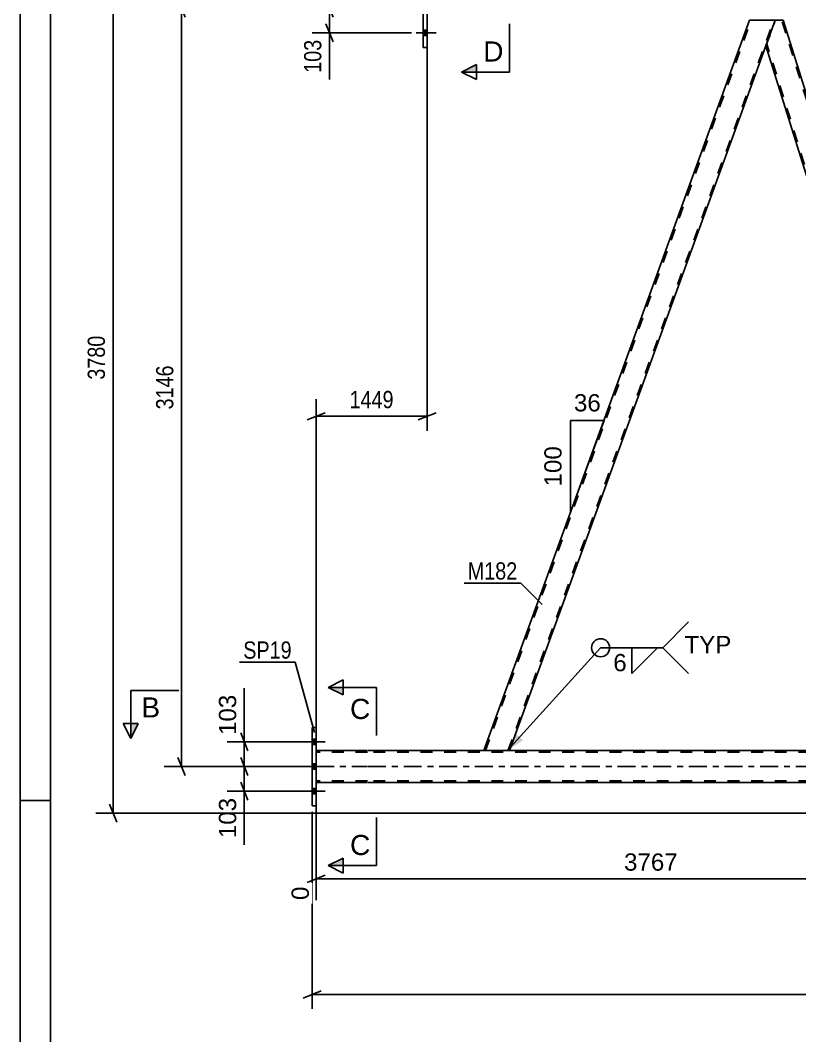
# Model space of a CAD drawing. Header units: millimetres. Extents: x 0 to 841, y 0 to 594.
# Drawn here: x 0 to 129.4, y 259 to 427.5 of the extents above; entities that cross this region are included whole.
import ezdxf

# ---------------------------------------------------------------- set-up
doc = ezdxf.new("R2010")
doc.units = ezdxf.units.MM
doc.linetypes.add('DXK_LINE_DOT2', pattern=[3.9198, 1.9599, -1.9599])
doc.linetypes.add('DXK_LINE_DOT3', pattern=[5.9187, 2.979, -0.9799, 0.9799, -0.9799])
doc.styles.add('Arial', font='ARIAL.TTF', dxfattribs={"height": 0.2})
doc.styles.add('Arial Narrow', font='ARIALN.TTF', dxfattribs={"height": 0.2})

# ---------------------------------------------------------------- blocks, each defined once
blk = doc.blocks.new('Unknown-717034435-1133')
at = {"color": 5, "linetype": 'Continuous'}
for p, q in [((0, 594), (0, 0)), ((5, 589), (5, 5)), ((5, 298), (0, 298))]:
    blk.add_line(p, q, dxfattribs=at)
blk = doc.blocks.new('Part-717034435-3804 - 3633')
at = {"color": 2, "linetype": 'Continuous'}
for p, q in [((57.62, 306.28), (49.1, 306.28)), ((155.59, 306.28), (57.72, 306.28)), ((57.62, 301), (49.1, 301)), ((155.59, 301), (57.72, 301))]:
    blk.add_line(p, q, dxfattribs=at)
at = {"color": 7, "linetype": 'DXK_LINE_DOT2'}
for p, q in [((49.1, 301), (49.1, 306.28)), ((57.62, 306.04), (49.1, 306.04)), ((742.62, 306.04), (57.72, 306.04)), ((57.62, 301.24), (49.1, 301.24)), ((742.62, 301.24), (57.72, 301.24))]:
    blk.add_line(p, q, dxfattribs=at)
at = {"color": 7, "linetype": 'DXK_LINE_DOT3'}
for p, q in [((49.1, 303.64), (57.62, 303.64)), ((57.72, 303.64), (742.62, 303.64))]:
    blk.add_line(p, q, dxfattribs=at)
blk = doc.blocks.new('Part-717034435-3815 - 3633')
at = {"color": 2, "linetype": 'Continuous'}
for p, q in [((48.46, 310.14), (49.1, 310.14)), ((48.46, 297.14), (48.46, 310.14)), ((49.1, 310.14), (49.1, 297.14)), ((49.1, 297.14), (48.46, 297.14))]:
    blk.add_line(p, q, dxfattribs=at)
blk = doc.blocks.new('Part-717034435-3860 - 3633')
at = {"color": 2, "linetype": 'Continuous'}
for p, q in [((76.95, 306.28), (121.07, 427.5)), ((121.07, 427.5), (125.33, 427.5)), ((81.21, 306.28), (123.78, 423.25))]:
    blk.add_line(p, q, dxfattribs=at)
at = {"color": 7, "linetype": 'DXK_LINE_DOT2'}
for p, q in [((77.21, 306.28), (121.33, 427.5)), ((80.95, 306.28), (125.07, 427.5)), ((123.78, 423.25), (125.33, 427.5)), ((81.21, 306.28), (76.95, 306.28))]:
    blk.add_line(p, q, dxfattribs=at)
blk = doc.blocks.new('Bolt-717034435-3805 - 3633')
at = {"linetype": 'Continuous'}
for points in [[(49.1, 307.3), (49.1, 308.18), (48.46, 308.18), (48.46, 307.3)], [(49.1, 307.3), (49.1, 308.18), (48.46, 308.18), (48.46, 307.3)], [(49.1, 307.3), (49.1, 308.18), (48.46, 308.18), (48.46, 307.3)], [(49.1, 303.2), (49.1, 304.08), (48.46, 304.08), (48.46, 303.2)], [(49.1, 303.2), (49.1, 304.08), (48.46, 304.08), (48.46, 303.2)], [(49.1, 299.1), (49.1, 299.98), (48.46, 299.98), (48.46, 299.1)], [(49.1, 299.1), (49.1, 299.98), (48.46, 299.98), (48.46, 299.1)], [(49.1, 299.1), (49.1, 299.98), (48.46, 299.98), (48.46, 299.1)]]:
    blk.add_hatch(color=1, dxfattribs=at).paths.add_polyline_path(points)
at = {"color": 1, "linetype": 'Continuous'}
for p, q in [((47.3, 307.74), (50.62, 307.74)), ((47.3, 307.74), (50.62, 307.74)), ((47.3, 307.74), (50.62, 307.74)), ((48.46, 308.18), (49.1, 308.18)), ((48.46, 308.18), (49.1, 308.18)), ((48.46, 308.18), (49.1, 308.18)), ((48.46, 307.3), (49.1, 307.3)), ((48.46, 307.3), (49.1, 307.3)), ((48.46, 307.3), (49.1, 307.3)), ((47.3, 303.64), (50.62, 303.64)), ((47.3, 303.64), (50.62, 303.64)), ((48.46, 304.08), (49.1, 304.08)), ((48.46, 304.08), (49.1, 304.08)), ((48.46, 303.2), (49.1, 303.2)), ((48.46, 303.2), (49.1, 303.2)), ((47.3, 299.54), (50.62, 299.54)), ((47.3, 299.54), (50.62, 299.54)), ((47.3, 299.54), (50.62, 299.54)), ((48.46, 299.98), (49.1, 299.98)), ((48.46, 299.98), (49.1, 299.98)), ((48.46, 299.98), (49.1, 299.98)), ((48.46, 299.1), (49.1, 299.1)), ((48.46, 299.1), (49.1, 299.1)), ((48.46, 299.1), (49.1, 299.1))]:
    blk.add_line(p, q, dxfattribs=at)
blk = doc.blocks.new('Bolt-717034435-3806 - 3633')
at = {"linetype": 'Continuous'}
for points in [[(67.52, 433.16), (67.52, 434.04), (66.88, 434.04), (66.88, 433.16)], [(67.52, 433.16), (67.52, 434.04), (66.88, 434.04), (66.88, 433.16)], [(67.52, 433.16), (67.52, 434.04), (66.88, 434.04), (66.88, 433.16)], [(67.52, 429.06), (67.52, 429.94), (66.88, 429.94), (66.88, 429.06)], [(67.52, 429.06), (67.52, 429.94), (66.88, 429.94), (66.88, 429.06)], [(67.52, 424.96), (67.52, 425.84), (66.88, 425.84), (66.88, 424.96)], [(67.52, 424.96), (67.52, 425.84), (66.88, 425.84), (66.88, 424.96)], [(67.52, 424.96), (67.52, 425.84), (66.88, 425.84), (66.88, 424.96)]]:
    blk.add_hatch(color=1, dxfattribs=at).paths.add_polyline_path(points)
at = {"color": 1, "linetype": 'Continuous'}
for p, q in [((65.72, 433.6), (69.04, 433.6)), ((65.72, 433.6), (69.04, 433.6)), ((65.72, 433.6), (69.04, 433.6)), ((66.88, 434.04), (67.52, 434.04)), ((66.88, 434.04), (67.52, 434.04)), ((66.88, 434.04), (67.52, 434.04)), ((66.88, 433.16), (67.52, 433.16)), ((66.88, 433.16), (67.52, 433.16)), ((66.88, 433.16), (67.52, 433.16)), ((66.88, 429.94), (67.52, 429.94)), ((66.88, 429.94), (67.52, 429.94)), ((65.72, 429.5), (69.04, 429.5)), ((65.72, 429.5), (69.04, 429.5)), ((66.88, 429.06), (67.52, 429.06)), ((66.88, 429.06), (67.52, 429.06)), ((65.72, 425.4), (69.04, 425.4)), ((65.72, 425.4), (69.04, 425.4)), ((65.72, 425.4), (69.04, 425.4)), ((66.88, 425.84), (67.52, 425.84)), ((66.88, 425.84), (67.52, 425.84)), ((66.88, 425.84), (67.52, 425.84)), ((66.88, 424.96), (67.52, 424.96)), ((66.88, 424.96), (67.52, 424.96)), ((66.88, 424.96), (67.52, 424.96))]:
    blk.add_line(p, q, dxfattribs=at)
blk = doc.blocks.new('Part-717034435-3865 - 3633')
at = {"color": 2, "linetype": 'Continuous'}
for p, q in [((125.33, 427.5), (123.78, 423.25)), ((126.65, 427.5), (125.33, 427.5)), ((162.93, 311.1), (126.65, 427.5)), ((158.74, 311.1), (123.78, 423.25))]:
    blk.add_line(p, q, dxfattribs=at)
at = {"color": 7, "linetype": 'DXK_LINE_DOT2'}
for p, q in [((163.21, 309.38), (126.4, 427.5)), ((160.49, 306.28), (123.92, 423.62)), ((160.24, 306.28), (158.74, 311.1)), ((163.35, 309.75), (162.93, 311.1)), ((162.09, 306.28), (163.35, 309.75)), ((160.24, 306.28), (162.09, 306.28))]:
    blk.add_line(p, q, dxfattribs=at)
blk = doc.blocks.new('Part-717034435-3886 - 3633')
at = {"color": 2, "linetype": 'Continuous'}
for p, q in [((66.88, 436), (67.52, 436)), ((66.88, 423), (66.88, 436)), ((67.52, 436), (67.52, 423)), ((67.52, 423), (66.88, 423))]:
    blk.add_line(p, q, dxfattribs=at)
blk = doc.blocks.new('StraightDimension-717034435-5125 - 3633')
at = {"color": 7, "linetype": 'Continuous'}
for p, q in [((48.46, 296.14), (48.46, 263.39)), ((49.96, 266.39), (46.96, 265.19)), ((48.46, 265.79), (786.91, 265.79))]:
    blk.add_line(p, q, dxfattribs=at)
blk = doc.blocks.new('StraightDimension-717034435-5401 - 3633')
at = {"color": 7, "linetype": 'Continuous'}
for p, q in [((27.35, 428), (26.15, 431)), ((65.88, 429.5), (23.9, 429.5)), ((26.75, 303.64), (26.75, 429.5)), ((26.15, 305.14), (27.35, 302.14)), ((47.78, 303.64), (23.9, 303.64))]:
    blk.add_line(p, q, dxfattribs=at)
at = {"color": 0}
blk.add_wipeout([(26, 370.83), (21.8, 370.83), (21.8, 362.31), (26, 362.31)], dxfattribs=at)
at = {"color": 3, "style": 'Arial Narrow'}
blk.add_text('3146', height=2.863, rotation=90.0002, dxfattribs=at).set_placement((25.4, 362.91))
blk = doc.blocks.new('StraightDimension-717034435-4173 - 3633')
at = {"color": 7, "linetype": 'Continuous'}
for p, q in [((36.58, 309.24), (37.78, 306.24)), ((47.82, 307.74), (34.33, 307.74)), ((37.18, 303.64), (37.18, 307.74)), ((37.78, 302.14), (36.58, 305.14)), ((47.78, 303.64), (34.33, 303.64))]:
    blk.add_line(p, q, dxfattribs=at)
at = {"color": 0}
blk.add_wipeout([(36.43, 316.14), (32.23, 316.14), (32.23, 308.27), (36.43, 308.27)], dxfattribs=at)
at = {"color": 7, "linetype": 'Continuous'}
blk.add_line((37.18, 307.74), (37.18, 316.66), dxfattribs=at)
blk.add_line((37.18, 307.74), (37.18, 316.66), dxfattribs=at)
at = {"color": 3, "style": 'Arial'}
blk.add_text('103', height=2.865, rotation=90.0002, dxfattribs=at).set_placement((35.83, 308.87))
blk = doc.blocks.new('StraightDimension-717034435-4183 - 3633')
at = {"color": 7, "linetype": 'Continuous'}
for p, q in [((36.58, 305.14), (37.78, 302.14)), ((47.78, 303.64), (34.33, 303.64)), ((37.18, 299.54), (37.18, 303.64)), ((37.78, 298.04), (36.58, 301.04)), ((47.52, 299.54), (34.33, 299.54))]:
    blk.add_line(p, q, dxfattribs=at)
at = {"color": 0}
blk.add_wipeout([(36.43, 299.02), (32.23, 299.02), (32.23, 291.15), (36.43, 291.15)], dxfattribs=at)
at = {"color": 7, "linetype": 'Continuous'}
blk.add_line((37.18, 299.54), (37.18, 290.62), dxfattribs=at)
blk.add_line((37.18, 299.54), (37.18, 290.62), dxfattribs=at)
at = {"color": 3, "style": 'Arial'}
blk.add_text('103', height=2.865, rotation=90.0002, dxfattribs=at).set_placement((35.83, 291.75))
blk = doc.blocks.new('StraightDimension-717034435-4323 - 3633')
at = {"color": 7, "linetype": 'Continuous'}
for p, q in [((160.24, 305.28), (160.24, 274.81)), ((49.1, 300), (49.1, 281.48)), ((50.6, 285.6), (47.6, 284.4)), ((49.1, 285), (160.24, 285)), ((158.74, 284.4), (161.74, 285.6))]:
    blk.add_line(p, q, dxfattribs=at)
at = {"color": 0}
blk.add_wipeout([(109.72, 285.75), (109.72, 289.95), (99.62, 289.95), (99.62, 285.75)], dxfattribs=at)
at = {"color": 0, "linetype": 'Continuous'}
for points in [[(48.5, 284.3), (44.3, 284.3), (44.3, 280.88), (48.5, 280.88)], [(159.64, 284.3), (155.44, 284.3), (155.44, 274.21), (159.64, 274.21)]]:
    blk.add_wipeout(points, dxfattribs=at)
at = {"color": 3, "style": 'Arial'}
blk.add_text('3767', height=2.865, dxfattribs=at).set_placement((100.22, 286.35))
at = {"color": 3, "linetype": 'Continuous', "style": 'Arial'}
for s, height, p in [('0', 2.87, (47.9, 281.48)), ('3767', 2.865, (159.04, 274.81))]:
    blk.add_text(s, height=height, rotation=90.0002, dxfattribs=at).set_placement(p)
blk = doc.blocks.new('StraightDimension-717034435-5376 - 3633')
at = {"color": 7, "linetype": 'Continuous'}
for p, q in [((67.52, 426.5), (67.52, 359.37)), ((49.1, 307.28), (49.1, 364.62)), ((50.6, 362.37), (47.6, 361.17)), ((66.02, 361.17), (69.02, 362.37)), ((49.1, 361.77), (67.52, 361.77))]:
    blk.add_line(p, q, dxfattribs=at)
at = {"color": 0}
blk.add_wipeout([(62.57, 362.52), (62.57, 366.72), (54.06, 366.72), (54.06, 362.52)], dxfattribs=at)
at = {"color": 3, "style": 'Arial Narrow'}
blk.add_text('1449', height=2.863, dxfattribs=at).set_placement((54.66, 363.12))
blk = doc.blocks.new('StraightDimension-717034435-5387 - 3633')
at = {"color": 7, "linetype": 'Continuous'}
for p, q in [((16, 445.6), (14.8, 448.6)), ((70.31, 447.1), (12.55, 447.1)), ((15.4, 295.9), (15.4, 447.1)), ((14.8, 297.4), (16, 294.4)), ((154.59, 295.9), (12.55, 295.9))]:
    blk.add_line(p, q, dxfattribs=at)
at = {"color": 0}
blk.add_wipeout([(14.65, 375.76), (10.45, 375.76), (10.45, 367.25), (14.65, 367.25)], dxfattribs=at)
at = {"color": 3, "style": 'Arial Narrow'}
blk.add_text('3780', height=2.863, rotation=90.0002, dxfattribs=at).set_placement((14.05, 367.85))
blk = doc.blocks.new('StraightDimension-717034435-5416 - 3633')
at = {"color": 7, "linetype": 'Continuous'}
for p, q in [((50.72, 431), (51.92, 428)), ((66.52, 429.5), (48.47, 429.5)), ((51.32, 425.4), (51.32, 429.5)), ((51.92, 423.9), (50.72, 426.9)), ((64.95, 425.4), (48.47, 425.4))]:
    blk.add_line(p, q, dxfattribs=at)
at = {"color": 0}
blk.add_wipeout([(50.57, 424.88), (46.37, 424.88), (46.37, 418.19), (50.57, 418.19)], dxfattribs=at)
at = {"color": 7, "linetype": 'Continuous'}
blk.add_line((51.32, 425.4), (51.32, 417.67), dxfattribs=at)
blk.add_line((51.32, 425.4), (51.32, 417.67), dxfattribs=at)
at = {"color": 3, "style": 'Arial Narrow'}
blk.add_text('103', height=2.863, rotation=90.0002, dxfattribs=at).set_placement((49.97, 418.79))
blk = doc.blocks.new('AngleDimension-717034435-17066 - 3633')
at = {"color": 7, "linetype": 'Continuous'}
for p, q in [((91.35, 361.08), (96.9, 361.08)), ((91.35, 345.85), (96.9, 361.08)), ((91.35, 345.85), (91.35, 361.08)), ((93.71, 352.32), (96.9, 361.08))]:
    blk.add_line(p, q, dxfattribs=at)
at = {"color": 0}
for points in [[(96.95, 361.98), (96.95, 366.18), (91.3, 366.18), (91.3, 361.98)], [(90.45, 357.4), (86.25, 357.4), (86.25, 349.53), (90.45, 349.53)]]:
    blk.add_wipeout(points, dxfattribs=at)
at = {"color": 3, "style": 'Arial'}
blk.add_text('36', height=2.865, dxfattribs=at).set_placement((91.9, 362.58))
blk.add_text('100', height=2.865, rotation=90.0002, dxfattribs=at).set_placement((89.85, 350.13))
blk = doc.blocks.new('WeldMark-717034435-5511 - 3633')
at = {"linetype": 'Continuous'}
blk.add_hatch(color=30, dxfattribs=at).paths.add_polyline_path([(83.44, 308), (80.87, 306.28), (82.33, 309.01)])
at = {"color": 3, "linetype": 'Continuous'}
for q in [(110.94, 327.64), (110.94, 319.07)]:
    blk.add_line((106.65, 323.35), q, dxfattribs=at)
at = {"color": 30, "linetype": 'Continuous'}
blk.add_line((80.87, 306.28), (96.33, 323.35), dxfattribs=at)
at = {"color": 3, "linetype": 'Continuous'}
blk.add_arc((96.33, 323.35), 1.5, 90, 270, dxfattribs=at)
at = {"color": 0}
blk.add_wipeout([(100.85, 319.25), (100.85, 322.65), (98.23, 322.65), (98.23, 319.25)], dxfattribs=at)
at = {"color": 30, "linetype": 'Continuous'}
blk.add_line((96.33, 323.35), (106.65, 323.35), dxfattribs=at)
at = {"color": 3, "linetype": 'Continuous'}
for p, q in [((101.51, 323.35), (105.8, 323.35)), ((105.8, 323.35), (101.51, 319.07)), ((101.51, 319.07), (101.51, 323.35))]:
    blk.add_line(p, q, dxfattribs=at)
blk.add_arc((96.33, 323.35), 1.5, 270, 90, dxfattribs=at)
at = {"color": 3, "style": 'Arial'}
blk.add_text('6', height=2.87, dxfattribs=at).set_placement((98.43, 319.45))
at = {"color": 0, "linetype": 'Continuous'}
blk.add_wipeout([(118.03, 322.45), (118.03, 325.45), (110.25, 325.45), (110.25, 322.45)], dxfattribs=at)
blk.add_wipeout([(118.03, 322.45), (118.03, 325.45), (110.25, 325.45), (110.25, 322.45)], dxfattribs=at)
at = {"color": 3, "linetype": 'Continuous', "style": 'Arial'}
blk.add_text('TYP', height=2.865, dxfattribs=at).set_placement((110.25, 322.45))
blk = doc.blocks.new('Mark-717034435-3811 - 3633')
at = {"color": 0}
blk.add_wipeout([(45.05, 321.54), (45.05, 324.54), (37.01, 324.54), (37.01, 321.54)], dxfattribs=at)
blk.add_wipeout([(45.05, 321.54), (45.05, 324.54), (37.01, 324.54), (37.01, 321.54)], dxfattribs=at)
at = {"color": 30, "linetype": 'Continuous'}
for p in [(36.41, 320.94), (48.81, 309.31)]:
    blk.add_line(p, (45.65, 320.94), dxfattribs=at)
at = {"color": 3, "style": 'Arial Narrow'}
blk.add_text('SP19', height=2.863, dxfattribs=at).set_placement((37.01, 321.54))
blk = doc.blocks.new('Mark-717034435-3856 - 3633')
at = {"color": 0}
blk.add_wipeout([(82.5, 334.67), (82.5, 337.67), (74.28, 337.67), (74.28, 334.67)], dxfattribs=at)
blk.add_wipeout([(82.5, 334.67), (82.5, 337.67), (74.28, 337.67), (74.28, 334.67)], dxfattribs=at)
at = {"color": 30, "linetype": 'Continuous'}
for p in [(73.68, 334.07), (86.64, 330.54)]:
    blk.add_line(p, (83.1, 334.07), dxfattribs=at)
at = {"color": 3, "style": 'Arial Narrow'}
blk.add_text('M182', height=2.863, dxfattribs=at).set_placement((74.28, 334.67))
blk = doc.blocks.new('SectionMark-717034435-5464 - 3633')
at = {"linetype": 'Continuous'}
blk.add_hatch(color=6, dxfattribs=at).paths.add_polyline_path([(18.34, 310.78), (19.59, 310.78), (18.34, 308.28)])
at = {"color": 6, "linetype": 'Continuous'}
for p, q in [((18.34, 316.28), (26.34, 316.28)), ((18.34, 316.28), (18.34, 308.28)), ((18.34, 308.28), (17.09, 310.78)), ((19.59, 310.78), (17.09, 310.78)), ((18.34, 308.28), (19.59, 310.78))]:
    blk.add_line(p, q, dxfattribs=at)
at = {"color": 0, "linetype": 'Continuous'}
blk.add_wipeout([(23.2, 311.78), (23.2, 315.28), (20.09, 315.28), (20.09, 311.78)], dxfattribs=at)
at = {"color": 3, "linetype": 'Continuous', "style": 'Arial'}
blk.add_text('B', height=3.34, dxfattribs=at).set_placement((20.09, 311.78))
blk = doc.blocks.new('SectionMark-717034435-5466 - 3633')
at = {"linetype": 'Continuous'}
for points in [[(53.6, 316.78), (53.6, 315.53), (51.1, 316.78)], [(53.6, 288.44), (53.6, 287.19), (51.1, 287.19)]]:
    blk.add_hatch(color=6, dxfattribs=at).paths.add_polyline_path(points)
at = {"color": 6, "linetype": 'Continuous'}
for p, q in [((51.1, 316.78), (53.6, 318.03)), ((53.6, 315.53), (53.6, 318.03)), ((59.1, 316.78), (51.1, 316.78)), ((51.1, 316.78), (53.6, 315.53)), ((59.1, 316.78), (59.1, 308.78)), ((59.1, 287.19), (59.1, 295.19)), ((51.1, 287.19), (53.6, 288.44)), ((53.6, 288.44), (53.6, 285.94)), ((59.1, 287.19), (51.1, 287.19)), ((53.6, 285.94), (51.1, 287.19))]:
    blk.add_line(p, q, dxfattribs=at)
at = {"color": 0, "linetype": 'Continuous'}
for points in [[(58.1, 311.53), (58.1, 315.03), (54.73, 315.03), (54.73, 311.53)], [(58.1, 288.94), (58.1, 292.44), (54.73, 292.44), (54.73, 288.94)]]:
    blk.add_wipeout(points, dxfattribs=at)
at = {"color": 3, "linetype": 'Continuous', "style": 'Arial'}
for p in [(54.73, 311.53), (54.73, 288.94)]:
    blk.add_text('C', height=3.34, dxfattribs=at).set_placement(p)
blk = doc.blocks.new('SectionMark-717034435-5468 - 3633')
at = {"linetype": 'Continuous'}
for points in [[(75.71, 453.01), (75.71, 451.76), (73.21, 453.01)], [(75.71, 420.16), (75.71, 418.91), (73.21, 418.91)]]:
    blk.add_hatch(color=6, dxfattribs=at).paths.add_polyline_path(points)
at = {"color": 6, "linetype": 'Continuous'}
for p, q in [((73.21, 453.01), (75.71, 454.26)), ((75.71, 451.76), (75.71, 454.26)), ((81.21, 453.01), (73.21, 453.01)), ((73.21, 453.01), (75.71, 451.76)), ((81.21, 453.01), (81.21, 445.01)), ((81.21, 418.91), (81.21, 426.91)), ((73.21, 418.91), (75.71, 420.16)), ((75.71, 420.16), (75.71, 417.66)), ((81.21, 418.91), (73.21, 418.91)), ((75.71, 417.66), (73.21, 418.91))]:
    blk.add_line(p, q, dxfattribs=at)
at = {"color": 0, "linetype": 'Continuous'}
for points in [[(80.21, 447.76), (80.21, 451.26), (76.84, 451.26), (76.84, 447.76)], [(80.21, 420.66), (80.21, 424.16), (76.84, 424.16), (76.84, 420.66)]]:
    blk.add_wipeout(points, dxfattribs=at)
at = {"color": 3, "linetype": 'Continuous', "style": 'Arial'}
for p in [(76.84, 447.76), (76.84, 420.66)]:
    blk.add_text('D', height=3.34, dxfattribs=at).set_placement(p)

msp = doc.modelspace()

# ---------------------------------------------------------------- block references
for name in ['Unknown-717034435-1133', 'Part-717034435-3886 - 3633', 'Bolt-717034435-3806 - 3633', 'Part-717034435-3860 - 3633', 'Part-717034435-3865 - 3633', 'Part-717034435-3815 - 3633', 'Bolt-717034435-3805 - 3633', 'Part-717034435-3804 - 3633']:
    msp.add_blockref(name, (0, 0))

# ---------------------------------------------------------------- next in the draw order: block references
msp.add_blockref('StraightDimension-717034435-5125 - 3633', (0, 0))

# ---------------------------------------------------------------- next in the draw order: block references
msp.add_blockref('StraightDimension-717034435-5401 - 3633', (0, 0))

# ---------------------------------------------------------------- next in the draw order: block references
msp.add_blockref('StraightDimension-717034435-4173 - 3633', (0, 0))

# ---------------------------------------------------------------- next in the draw order: block references
for name in ['StraightDimension-717034435-5376 - 3633', 'StraightDimension-717034435-4183 - 3633']:
    msp.add_blockref(name, (0, 0))

# ---------------------------------------------------------------- next in the draw order: block references
msp.add_blockref('StraightDimension-717034435-4323 - 3633', (0, 0))

# ---------------------------------------------------------------- next in the draw order: block references
msp.add_blockref('StraightDimension-717034435-5387 - 3633', (0, 0))

# ---------------------------------------------------------------- next in the draw order: block references
for name in ['SectionMark-717034435-5468 - 3633', 'StraightDimension-717034435-5416 - 3633', 'AngleDimension-717034435-17066 - 3633', 'Mark-717034435-3856 - 3633', 'WeldMark-717034435-5511 - 3633', 'Mark-717034435-3811 - 3633']:
    msp.add_blockref(name, (0, 0))

# ---------------------------------------------------------------- next in the draw order: block references
msp.add_blockref('SectionMark-717034435-5464 - 3633', (0, 0))

# ---------------------------------------------------------------- next in the draw order: block references
msp.add_blockref('SectionMark-717034435-5466 - 3633', (0, 0))

doc.saveas('drawing.dxf')
